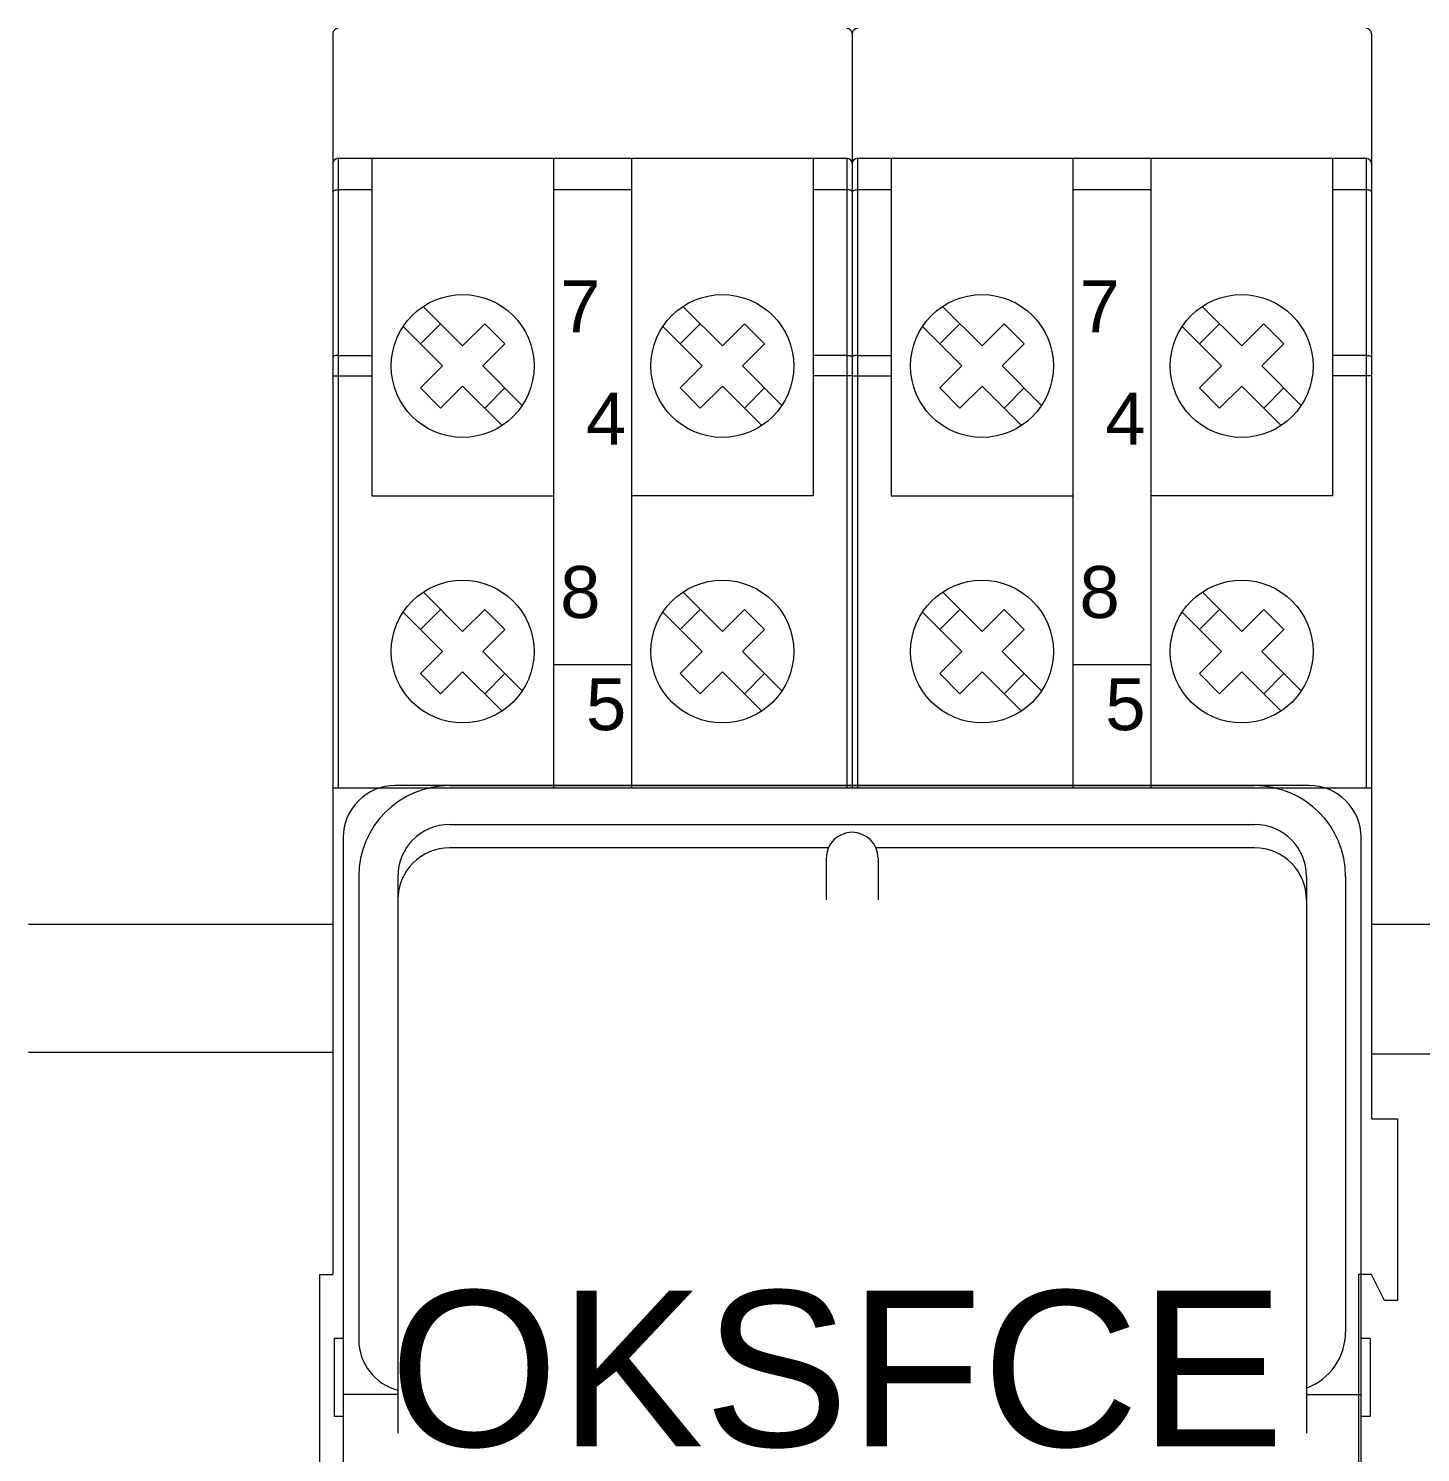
# Model space of a CAD drawing. Header units: millimetres. Extents: x 1359 to 3577, y 1336 to 3557.
# Drawn here: x 3184.2 to 3237.8, y 2518.7 to 2573.6 of the extents above; entities that cross this region are included whole.
import ezdxf

# ---------------------------------------------------------------- set-up
doc = ezdxf.new("R2010")
doc.units = ezdxf.units.MM
doc.set_wipeout_variables(frame=1)
doc.layers.add('000-PI-Oprema', color=30, linetype='Continuous', lineweight=5)
doc.layers.add('002-PI-Kabelska kanalica', color=150, linetype='Continuous')
doc.styles.get("Standard").update_dxf_attribs({"font": 'arial.ttf'})

msp = doc.modelspace()

# ---------------------------------------------------------------- linework, layer by layer
at = {"layer": '000-PI-Oprema', "color": 0, "linetype": 'ByBlock', "lineweight": 0}
for p, q in [((3196.149, 2568.556), (3215.749, 2568.556)), ((3197.449, 2568.556), (3197.449, 2555.556)), ((3214.449, 2568.556), (3214.449, 2555.556)), ((3216.149, 2568.556), (3235.749, 2568.556)), ((3217.449, 2568.556), (3217.449, 2555.556)), ((3234.449, 2568.556), (3234.449, 2555.556)), ((3197.449, 2567.341), (3196.149, 2567.341)), ((3207.449, 2567.341), (3204.449, 2567.341)), ((3215.749, 2567.341), (3214.449, 2567.341)), ((3217.449, 2567.341), (3216.149, 2567.341)), ((3227.449, 2567.341), (3224.449, 2567.341)), ((3235.749, 2567.341), (3234.449, 2567.341)), ((3199.433, 2562.85), (3200.949, 2561.334)), ((3209.433, 2562.85), (3210.949, 2561.334)), ((3219.433, 2562.85), (3220.949, 2561.334)), ((3229.433, 2562.85), (3230.949, 2561.334)), ((3198.655, 2562.072), (3200.172, 2560.556)), ((3199.323, 2561.405), (3200.101, 2562.182)), ((3200.949, 2561.334), (3201.798, 2562.182)), ((3201.798, 2562.182), (3202.576, 2561.405)), ((3208.655, 2562.072), (3210.172, 2560.556)), ((3209.323, 2561.405), (3210.101, 2562.182)), ((3210.949, 2561.334), (3211.798, 2562.182)), ((3211.798, 2562.182), (3212.576, 2561.405)), ((3218.655, 2562.072), (3220.172, 2560.556)), ((3219.323, 2561.405), (3220.101, 2562.182)), ((3220.949, 2561.334), (3221.798, 2562.182)), ((3221.798, 2562.182), (3222.576, 2561.405)), ((3228.655, 2562.072), (3230.172, 2560.556)), ((3229.323, 2561.405), (3230.101, 2562.182)), ((3230.949, 2561.334), (3231.798, 2562.182)), ((3231.798, 2562.182), (3232.576, 2561.405)), ((3201.727, 2560.556), (3202.576, 2561.405)), ((3211.727, 2560.556), (3212.576, 2561.405)), ((3221.727, 2560.556), (3222.576, 2561.405)), ((3231.727, 2560.556), (3232.576, 2561.405)), ((3196.149, 2560.964), (3197.449, 2560.964)), ((3199.323, 2559.708), (3200.172, 2560.556)), ((3201.727, 2560.556), (3203.244, 2559.04)), ((3209.323, 2559.708), (3210.172, 2560.556)), ((3211.727, 2560.556), (3213.244, 2559.04)), ((3215.749, 2560.964), (3214.449, 2560.964)), ((3216.149, 2560.964), (3217.449, 2560.964)), ((3219.323, 2559.708), (3220.172, 2560.556)), ((3221.727, 2560.556), (3223.244, 2559.04)), ((3229.323, 2559.708), (3230.172, 2560.556)), ((3231.727, 2560.556), (3233.244, 2559.04)), ((3235.749, 2560.964), (3234.449, 2560.964)), ((3195.949, 2560.179), (3197.449, 2560.179)), ((3215.949, 2560.179), (3214.449, 2560.179)), ((3215.949, 2560.179), (3217.449, 2560.179)), ((3235.949, 2560.179), (3234.449, 2560.179)), ((3199.323, 2559.708), (3200.101, 2558.93)), ((3200.101, 2558.93), (3200.949, 2559.778)), ((3200.949, 2559.778), (3202.466, 2558.262)), ((3201.798, 2558.93), (3202.576, 2559.708)), ((3209.323, 2559.708), (3210.101, 2558.93)), ((3210.101, 2558.93), (3210.949, 2559.778)), ((3210.949, 2559.778), (3212.466, 2558.262)), ((3211.798, 2558.93), (3212.576, 2559.708)), ((3219.323, 2559.708), (3220.101, 2558.93)), ((3220.101, 2558.93), (3220.949, 2559.778)), ((3220.949, 2559.778), (3222.466, 2558.262)), ((3221.798, 2558.93), (3222.576, 2559.708)), ((3229.323, 2559.708), (3230.101, 2558.93)), ((3230.101, 2558.93), (3230.949, 2559.778)), ((3230.949, 2559.778), (3232.466, 2558.262)), ((3231.798, 2558.93), (3232.576, 2559.708)), ((3197.449, 2555.556), (3204.449, 2555.556)), ((3214.449, 2555.556), (3207.449, 2555.556)), ((3217.449, 2555.556), (3224.449, 2555.556)), ((3234.449, 2555.556), (3227.449, 2555.556)), ((3199.433, 2551.85), (3200.949, 2550.334)), ((3209.433, 2551.85), (3210.949, 2550.334)), ((3219.433, 2551.85), (3220.949, 2550.334)), ((3229.433, 2551.85), (3230.949, 2550.334)), ((3198.655, 2551.072), (3200.172, 2549.556)), ((3199.323, 2550.405), (3200.101, 2551.182)), ((3200.949, 2550.334), (3201.798, 2551.182)), ((3201.798, 2551.182), (3202.576, 2550.405)), ((3208.655, 2551.072), (3210.172, 2549.556)), ((3209.323, 2550.405), (3210.101, 2551.182)), ((3210.949, 2550.334), (3211.798, 2551.182)), ((3211.798, 2551.182), (3212.576, 2550.405)), ((3218.655, 2551.072), (3220.172, 2549.556)), ((3219.323, 2550.405), (3220.101, 2551.182)), ((3220.949, 2550.334), (3221.798, 2551.182)), ((3221.798, 2551.182), (3222.576, 2550.405)), ((3228.655, 2551.072), (3230.172, 2549.556)), ((3229.323, 2550.405), (3230.101, 2551.182)), ((3230.949, 2550.334), (3231.798, 2551.182)), ((3231.798, 2551.182), (3232.576, 2550.405)), ((3201.727, 2549.556), (3202.576, 2550.405)), ((3211.727, 2549.556), (3212.576, 2550.405)), ((3221.727, 2549.556), (3222.576, 2550.405)), ((3231.727, 2549.556), (3232.576, 2550.405)), ((3199.323, 2548.708), (3200.172, 2549.556)), ((3201.727, 2549.556), (3203.244, 2548.04)), ((3207.449, 2549.041), (3204.449, 2549.041)), ((3209.323, 2548.708), (3210.172, 2549.556)), ((3211.727, 2549.556), (3213.244, 2548.04)), ((3219.323, 2548.708), (3220.172, 2549.556)), ((3221.727, 2549.556), (3223.244, 2548.04)), ((3227.449, 2549.041), (3224.449, 2549.041)), ((3229.323, 2548.708), (3230.172, 2549.556)), ((3231.727, 2549.556), (3233.244, 2548.04)), ((3199.323, 2548.708), (3200.101, 2547.93)), ((3200.101, 2547.93), (3200.949, 2548.778)), ((3200.949, 2548.778), (3202.466, 2547.262)), ((3201.798, 2547.93), (3202.576, 2548.708)), ((3209.323, 2548.708), (3210.101, 2547.93)), ((3210.101, 2547.93), (3210.949, 2548.778)), ((3210.949, 2548.778), (3212.466, 2547.262)), ((3211.798, 2547.93), (3212.576, 2548.708)), ((3219.323, 2548.708), (3220.101, 2547.93)), ((3220.101, 2547.93), (3220.949, 2548.778)), ((3220.949, 2548.778), (3222.466, 2547.262)), ((3221.798, 2547.93), (3222.576, 2548.708)), ((3229.323, 2548.708), (3230.101, 2547.93)), ((3230.101, 2547.93), (3230.949, 2548.778)), ((3230.949, 2548.778), (3232.466, 2547.262)), ((3231.798, 2547.93), (3232.576, 2548.708)), ((3236.949, 2531.556), (3236.949, 2524.556)), ((3195.449, 2517.556), (3195.449, 2525.556)), ((3236.949, 2524.556), (3236.449, 2524.556))]:
    msp.add_line(p, q, dxfattribs=at)
for points in [[(3195.949, 2567.263), (3195.951, 2567.273), (3195.956, 2567.283), (3195.965, 2567.293), (3195.976, 2567.302), (3195.991, 2567.31), (3196.008, 2567.318), (3196.028, 2567.325), (3196.049, 2567.331), (3196.073, 2567.335), (3196.098, 2567.339), (3196.123, 2567.341), (3196.149, 2567.341)], [(3215.949, 2567.263), (3215.948, 2567.273), (3215.943, 2567.283), (3215.934, 2567.293), (3215.923, 2567.302), (3215.908, 2567.31), (3215.891, 2567.318), (3215.871, 2567.325), (3215.849, 2567.331), (3215.826, 2567.335), (3215.801, 2567.339), (3215.776, 2567.341), (3215.749, 2567.341)], [(3215.949, 2567.263), (3215.951, 2567.273), (3215.956, 2567.283), (3215.965, 2567.293), (3215.976, 2567.302), (3215.991, 2567.31), (3216.008, 2567.318), (3216.028, 2567.325), (3216.049, 2567.331), (3216.073, 2567.335), (3216.098, 2567.339), (3216.123, 2567.341), (3216.149, 2567.341)], [(3235.949, 2567.263), (3235.948, 2567.273), (3235.943, 2567.283), (3235.934, 2567.293), (3235.923, 2567.302), (3235.908, 2567.31), (3235.891, 2567.318), (3235.871, 2567.325), (3235.849, 2567.331), (3235.826, 2567.335), (3235.801, 2567.339), (3235.776, 2567.341), (3235.749, 2567.341)], [(3196.149, 2560.964), (3196.123, 2560.963), (3196.098, 2560.961), (3196.073, 2560.958), (3196.049, 2560.954), (3196.028, 2560.948), (3196.008, 2560.941), (3195.991, 2560.933), (3195.976, 2560.925), (3195.965, 2560.916), (3195.956, 2560.906), (3195.951, 2560.896), (3195.949, 2560.886)], [(3215.749, 2560.964), (3215.776, 2560.963), (3215.801, 2560.961), (3215.826, 2560.958), (3215.849, 2560.954), (3215.871, 2560.948), (3215.891, 2560.941), (3215.908, 2560.933), (3215.923, 2560.925), (3215.934, 2560.916), (3215.943, 2560.906), (3215.948, 2560.896), (3215.949, 2560.886)], [(3216.149, 2560.964), (3216.123, 2560.963), (3216.098, 2560.961), (3216.073, 2560.958), (3216.049, 2560.954), (3216.028, 2560.948), (3216.008, 2560.941), (3215.991, 2560.933), (3215.976, 2560.925), (3215.965, 2560.916), (3215.956, 2560.906), (3215.951, 2560.896), (3215.949, 2560.886)], [(3235.749, 2560.964), (3235.776, 2560.963), (3235.801, 2560.961), (3235.826, 2560.958), (3235.849, 2560.954), (3235.871, 2560.948), (3235.891, 2560.941), (3235.908, 2560.933), (3235.923, 2560.925), (3235.934, 2560.916), (3235.943, 2560.906), (3235.948, 2560.896), (3235.949, 2560.886)]]:
    msp.add_lwpolyline(points, dxfattribs=at)
for centre in [(3200.949, 2560.556), (3210.949, 2560.556), (3220.949, 2560.556), (3230.949, 2560.556), (3200.949, 2549.556), (3210.949, 2549.556), (3220.949, 2549.556), (3230.949, 2549.556)]:
    msp.add_circle(centre, 2.75, dxfattribs=at)
for centre, start, end in [((3196.149, 2573.356), 90, 180), ((3215.749, 2573.356), 0, 90), ((3216.149, 2573.356), 90, 180), ((3235.749, 2573.356), 0, 90), ((3196.149, 2568.356), 90, 180), ((3215.749, 2568.356), 0, 90), ((3216.149, 2568.356), 90, 180), ((3235.749, 2568.356), 0, 90)]:
    msp.add_arc(centre, 0.2, start, end, dxfattribs=at)
at = {"layer": '002-PI-Kabelska kanalica', "color": 0, "linetype": 'ByBlock', "lineweight": 0, "ltscale": 0.25}
for p, q in [((3184.228, 2539.056), (3195.949, 2539.056)), ((3235.949, 2539.056), (3242.43, 2539.062)), ((3184.228, 2534.129), (3195.949, 2534.129)), ((3235.949, 2534.062), (3242.434, 2534.062))]:
    msp.add_line(p, q, dxfattribs=at)

# ---------------------------------------------------------------- texts
at = {"layer": '000-PI-Oprema', "color": 0, "linetype": 'ByBlock', "lineweight": 0, "char_height": 1.9995, "width": 2.5471}
for s, insert, attachment_point in [('{\\fArial|b0|i0|c0|p34;7}', (3204.702, 2563.85), 1), ('{\\fArial|b0|i0|c0|p34;7}', (3224.702, 2563.85), 1), ('{\\fArial|b0|i0|c0|p34;4}', (3207.249, 2559.527), 3), ('{\\fArial|b0|i0|c0|p34;4}', (3227.249, 2559.527), 3), ('{\\fArial|b0|i0|c0|p34;8}', (3204.702, 2552.85), 1), ('{\\fArial|b0|i0|c0|p34;8}', (3224.702, 2552.85), 1), ('{\\fArial|b0|i0|c0|p34;5}', (3207.249, 2548.527), 3), ('{\\fArial|b0|i0|c0|p34;5}', (3227.249, 2548.527), 3)]:
    msp.add_mtext(s, dxfattribs=dict(at, insert=insert, attachment_point=attachment_point))

# ---------------------------------------------------------------- next in the draw order: wipeouts: each hides what was drawn before it
at = {"color": 0, "linetype": 'ByBlock', "lineweight": 0}
msp.add_wipeout([(3195.949, 2544.306), (3235.949, 2544.306), (3235.949, 2498.806), (3195.949, 2498.806)], dxfattribs=at).dxf.layer = '000-PI-Oprema'

# ---------------------------------------------------------------- next in the draw order: linework, layer by layer
at = {"layer": '000-PI-Oprema', "color": 0, "linetype": 'ByBlock', "lineweight": 0}
for p, q in [((3195.949, 2573.356), (3195.949, 2525.556)), ((3215.949, 2573.356), (3215.949, 2544.306)), ((3235.949, 2573.356), (3235.949, 2531.556)), ((3196.149, 2568.556), (3196.149, 2544.306)), ((3204.449, 2568.556), (3204.449, 2544.306)), ((3207.449, 2568.556), (3207.449, 2544.306)), ((3215.749, 2568.556), (3215.749, 2544.306)), ((3216.149, 2568.556), (3216.149, 2544.306)), ((3224.449, 2568.556), (3224.449, 2544.306)), ((3227.449, 2568.556), (3227.449, 2544.306)), ((3235.749, 2568.556), (3235.749, 2544.306)), ((3195.949, 2544.306), (3215.949, 2544.306)), ((3233.549, 2544.393), (3198.349, 2544.393)), ((3200.449, 2544.393), (3231.449, 2544.393)), ((3215.949, 2544.306), (3235.949, 2544.306)), ((3200.449, 2542.893), (3231.449, 2542.893)), ((3196.349, 2542.393), (3196.349, 2500.793)), ((3215.033, 2541.993), (3200.449, 2541.993)), ((3231.449, 2541.993), (3216.866, 2541.993)), ((3235.549, 2500.793), (3235.549, 2542.393)), ((3214.949, 2541.593), (3214.949, 2539.993)), ((3216.949, 2541.593), (3216.949, 2539.993)), ((3196.949, 2540.893), (3196.949, 2523.043)), ((3198.449, 2540.893), (3198.449, 2523.043)), ((3233.449, 2540.893), (3233.449, 2523.343)), ((3234.949, 2540.893), (3234.949, 2523.343)), ((3198.449, 2539.993), (3198.449, 2519.443)), ((3233.449, 2539.993), (3233.449, 2519.443)), ((3235.949, 2531.556), (3236.949, 2531.556)), ((3195.449, 2525.556), (3195.949, 2525.556)), ((3235.449, 2525.556), (3235.449, 2517.556)), ((3235.949, 2525.556), (3235.449, 2525.556)), ((3236.449, 2524.556), (3235.949, 2525.556)), ((3195.999, 2523.093), (3195.999, 2520.093)), ((3196.349, 2523.093), (3195.999, 2523.093)), ((3235.899, 2523.093), (3235.549, 2523.093)), ((3235.899, 2523.093), (3235.899, 2520.093)), ((3198.449, 2520.943), (3196.349, 2520.943)), ((3233.449, 2520.943), (3235.549, 2520.943)), ((3196.349, 2520.093), (3195.999, 2520.093)), ((3235.899, 2520.093), (3235.549, 2520.093))]:
    msp.add_line(p, q, dxfattribs=at)
for centre, radius, start, end in [((3198.349, 2542.393), 2, 90, 180), ((3200.449, 2540.893), 3.5, 90, 180), ((3231.449, 2540.893), 3.5, 0, 90), ((3233.549, 2542.393), 2, 0, 90), ((3200.449, 2540.893), 2, 90, 180), ((3215.949, 2541.593), 1, 0, 180), ((3231.449, 2540.893), 2, 0, 90), ((3200.449, 2539.993), 2, 90, 180), ((3231.449, 2539.993), 2, 0, 90), ((3232.649, 2523.343), 2.3, 290.3544, 0), ((3198.949, 2523.043), 2, 180, 255.5225)]:
    msp.add_arc(centre, radius, start, end, dxfattribs=at)

# ---------------------------------------------------------------- next in the draw order: texts
at = {"layer": '000-PI-Oprema', "color": 0, "linetype": 'ByBlock', "lineweight": 0, "insert": (3215.357, 2521.893), "char_height": 6, "attachment_point": 5}
msp.add_mtext_dynamic_manual_height_columns('{\\fArial|b0|i0|c238|p34;OK}S{\\fArial|b0|i0|c238|p34;FC}E', width=44.995, gutter_width=1, heights=[10], dxfattribs=at)

doc.saveas('drawing.dxf')
